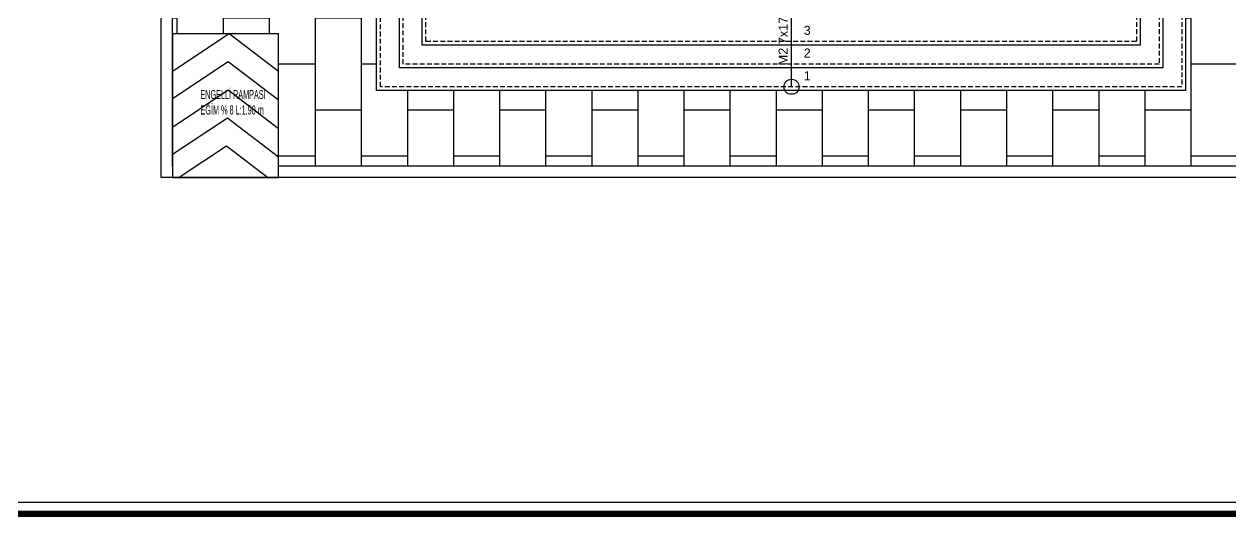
# Model space of a CAD drawing. Header units: inches. Extents: x 21 to 32698, y 13 to 3712.
# Drawn here: x 3990 to 5585, y 13 to 665 of the extents above; entities that cross this region are included whole.
import ezdxf
from ezdxf.enums import TextEntityAlignment as Align

# ---------------------------------------------------------------- set-up
doc = ezdxf.new("R2010")
doc.units = ezdxf.units.IN
doc.header["$MEASUREMENT"] = 0
doc.linetypes.add('HIDDEN', pattern=[9.525, 6.35, -3.175])
for name, color, linetype, lineweight in [('Z_MİM_-KM-Pafta', 8, 'Continuous', 25), ('Z_MİM_-KM-PATTERN-00', 8, 'Continuous', 25), ('Z_MİM_-KM-PAVEMENT', 8, 'Continuous', 25), ('Z_MİM_-KM-STRS', 8, 'Continuous', 25), ('Z_MİM_-KM-STRS-ANNO', 8, 'Continuous', 25), ('Z_MİM_-KM-STRS-HID', 8, 'HIDDEN', 25), ('Z_MİM_-KM-STRS-IDEN', 8, 'Continuous', 25), ('Z_MİM_-KM-TEXT', 8, 'Continuous', 25), ('Z_MİM_00', 8, 'Continuous', 25)]:
    doc.layers.add(name, color=color, linetype=linetype, lineweight=lineweight)
doc.styles.add('Arial', font='arial.ttf', dxfattribs={"height": 100})
doc.styles.add('S1', font='arial.ttf', dxfattribs={"width": 0.75, "height": 11})
doc.styles.add('STYLE1', font='arial.ttf', dxfattribs={"height": 1})

# ---------------------------------------------------------------- blocks, each defined once
blk = doc.blocks.new('*U4')
at = {"layer": 'Z_MİM_-KM-Pafta', "ltscale": 0.5, "const_width": 8}
blk.add_lwpolyline([(15, 3690), (5985, 3690), (5985, 0), (15, 0)], close=True, dxfattribs=at)
at = {"layer": 'Z_MİM_-KM-Pafta', "ltscale": 0.5}
blk.add_lwpolyline([(203.7, 3675), (5915, 3675, -0.414214), (5970, 3620), (5970, 70, -0.414214), (5915, 15), (85, 15, -0.414214), (30, 70), (30, 3499.6)], format="xyb", dxfattribs=at)
at = {"color": 7, "style": 'STYLE1'}
blk.add_attdef('00', (5783, 90.2), '', height=80.5, dxfattribs=at)
at = {"layer": 'Z_MİM_-KM-Pafta', "color": 7, "style": 'STYLE1'}
for tag, p, height in [('PAFTA_ADI', (5425.8, 251), 33), ('REVIZYON', (5505.9, 178.5), 12.9), ('OLCEK', (5505.9, 76), 12.9)]:
    blk.add_attdef(tag, p, '', height=height, dxfattribs=at)
blk = doc.blocks.new('TRETUVAR')
at = {"layer": 'Z_MİM_-KM-PATTERN-00'}
h = blk.add_hatch(dxfattribs=at)
h.set_pattern_fill('AR-B816', color=256, scale=0.3, angle=90)
h.set_pattern_definition([(90, (21322.77, 490.03), (-60.96, 4e-15), []), (180, (21322.77, 490.03), (-60.96, -60.96), [60.96, -60.96])])
h.paths.add_polyline_path([(22632.8, 2700), (19252.8, 2700), (19252.8, 2750), (19097.8, 2750), (19097.8, 2610), (22542.8, 2610), (22542.8, 2080.1), (22697.8, 2080.1), (22697.8, 1460.1), (22542.8, 1460.1), (22542.8, 980), (21222.8, 980), (21222.8, 590), (20152.8, 590), (20152.8, 980), (19012.8, 980), (19012.8, 1635), (18722.8, 1635), (18722.8, 2610), (18807.8, 2610), (18807.8, 2750), (18632.8, 2750), (18632.8, 1545), (18922.8, 1545), (18922.8, 890), (19882.8, 890), (19882.8, 665), (20022.8, 665), (20022.8, 490), (21322.8, 490), (21322.8, 890), (22632.8, 890), (22632.8, 1220.1), (22797.8, 1220.1), (22797.8, 2180.1), (22632.8, 2180.1)])
h.paths.add_polyline_path([(19082.8, 2750), (18822.8, 2750), (18822.8, 2610), (19082.8, 2610)], flags=16)
at = {"layer": 'Z_MİM_-KM-PAVEMENT'}
for points in [[(19097.8, 2765), (19267.8, 2765), (19267.8, 2715), (22647.8, 2715), (22647.8, 2195.1), (22812.8, 2195.1), (22812.8, 1195.1), (22647.8, 1195.1), (22647.8, 875), (21337.8, 875), (21337.8, 475), (19867.8, 475), (19867.8, 875), (18907.8, 875), (18907.8, 1530), (18617.8, 1530), (18617.8, 2765), (18807.8, 2765)], [(19882.8, 490), (19882.8, 890), (18922.8, 890), (18922.8, 1545), (18632.8, 1545), (18632.8, 2750), (18807.8, 2750)], [(19097.8, 2750), (19252.8, 2750), (19252.8, 2700), (22632.8, 2700), (22632.8, 2180.1), (22797.8, 2180.1), (22797.8, 1210.1), (22632.8, 1210.1), (22632.8, 890), (21322.8, 890), (21322.8, 490), (20022.8, 490)]]:
    blk.add_lwpolyline(points, dxfattribs=at)
blk.add_lwpolyline([(22542.8, 1460.1), (22542.8, 980), (21222.8, 980), (21222.8, 590), (20152.8, 590), (20152.8, 980), (19012.8, 980), (19012.8, 1635), (18722.8, 1635), (18722.8, 2610), (22542.8, 2610), (22542.8, 2080.1), (22697.8, 2080.1), (22697.8, 1460.1)], close=True, dxfattribs=at)
at = {"layer": 'Z_MİM_-KM-STRS'}
for p, q in [((19882.8, 665, 0), (19882.8, 475, 0)), ((20022.8, 665, 0), (19882.8, 665, 0)), ((20022.8, 475, 0), (20022.8, 665, 0)), ((19882.8, 475, 0), (20022.8, 475, 0))]:
    blk.add_line(p, q, dxfattribs=at)
at = {"layer": 'Z_MİM_-KM-STRS-ANNO', "elevation": 0}
for points in [[(20022.8, 615.1), (19957.8, 665), (19882.8, 615.1)], [(20022.8, 577.3), (19956.5, 628.2), (19882.8, 579.1)], [(20022.8, 539.5), (19956.5, 590.3), (19882.8, 541.3)], [(20022.8, 501.7), (19955.3, 553.5), (19882.8, 505.2)], [(20008.2, 475), (19954, 516.6), (19891.5, 475)]]:
    blk.add_lwpolyline(points, dxfattribs=at)
at = {"layer": 'Z_MİM_-KM-TEXT', "color": 7, "style": 'S1', "width": 0.5}
for s, p in [('ENGELLİ RAMPASI', (19919.6, 578.8, 13194139533312)), ('EĞİM %%% 8 L:1.90 m ', (19919.8, 558.3, 13194139533312))]:
    blk.add_text(s, height=12, dxfattribs=at).set_placement(p)

msp = doc.modelspace()

# ---------------------------------------------------------------- linework, layer by layer
at = {"layer": 'Z_MİM_-KM-STRS'}
for points in [[(5526.8, 982.1), (5526.8, 577.1), (4456.8, 577.1), (4456.8, 982.1)], [(5496.8, 982.1), (5496.8, 607.1), (4486.8, 607.1), (4486.8, 982.1)], [(5466.8, 982.1), (5466.8, 637.1), (4516.8, 637.1), (4516.8, 982.1)]]:
    msp.add_lwpolyline(points, dxfattribs=at)
at = {"layer": 'Z_MİM_-KM-STRS-ANNO'}
msp.add_lwpolyline([(5005.5, 582.1), (5005.5, 762.1)], dxfattribs=at)
msp.add_lwpolyline([(5005.5, 582.1), (5005.5, 762.1)], dxfattribs=at)
msp.add_circle((5005.5, 582.1), 10, dxfattribs=at)
msp.add_circle((5005.5, 582.1), 10, dxfattribs=at)
at = {"layer": 'Z_MİM_-KM-STRS-HID'}
for points in [[(5521.8, 982.1), (5521.8, 582.1), (4461.8, 582.1), (4461.8, 982.1)], [(5491.8, 982.1), (5491.8, 612.1), (4491.8, 612.1), (4491.8, 982.1)], [(5461.8, 982.1), (5461.8, 642.1), (4521.8, 642.1), (4521.8, 982.1)]]:
    msp.add_lwpolyline(points, dxfattribs=at)

# ---------------------------------------------------------------- block references
at = {"layer": 'Z_MİM_-KM-STRS'}
msp.add_blockref('TRETUVAR', (-15696, -12.9), dxfattribs=at)
at = {"layer": 'Z_MİM_00'}
msp.add_blockref('*U4', (2309.8, 17.1), dxfattribs=at)

# ---------------------------------------------------------------- texts
at = {"layer": 'Z_MİM_-KM-STRS-IDEN', "color": 7, "style": 'Arial'}
msp.add_text('M2 7x17.15/30', height=12, rotation=90, dxfattribs=at).set_placement((4994.4, 665.9), align=Align.MIDDLE_CENTER)
msp.add_text('M2 7x17.15/30', height=12, rotation=90, dxfattribs=at).set_placement((4994.4, 665.9), align=Align.MIDDLE_CENTER)
for s, p in [('3', (5021.6, 650.7)), ('3', (5021.6, 650.7)), ('2', (5021.6, 620.7)), ('2', (5021.6, 620.7)), ('1', (5021.6, 590.7)), ('1', (5021.6, 590.7))]:
    msp.add_text(s, height=12, dxfattribs=at).set_placement(p)

doc.saveas('drawing.dxf')
